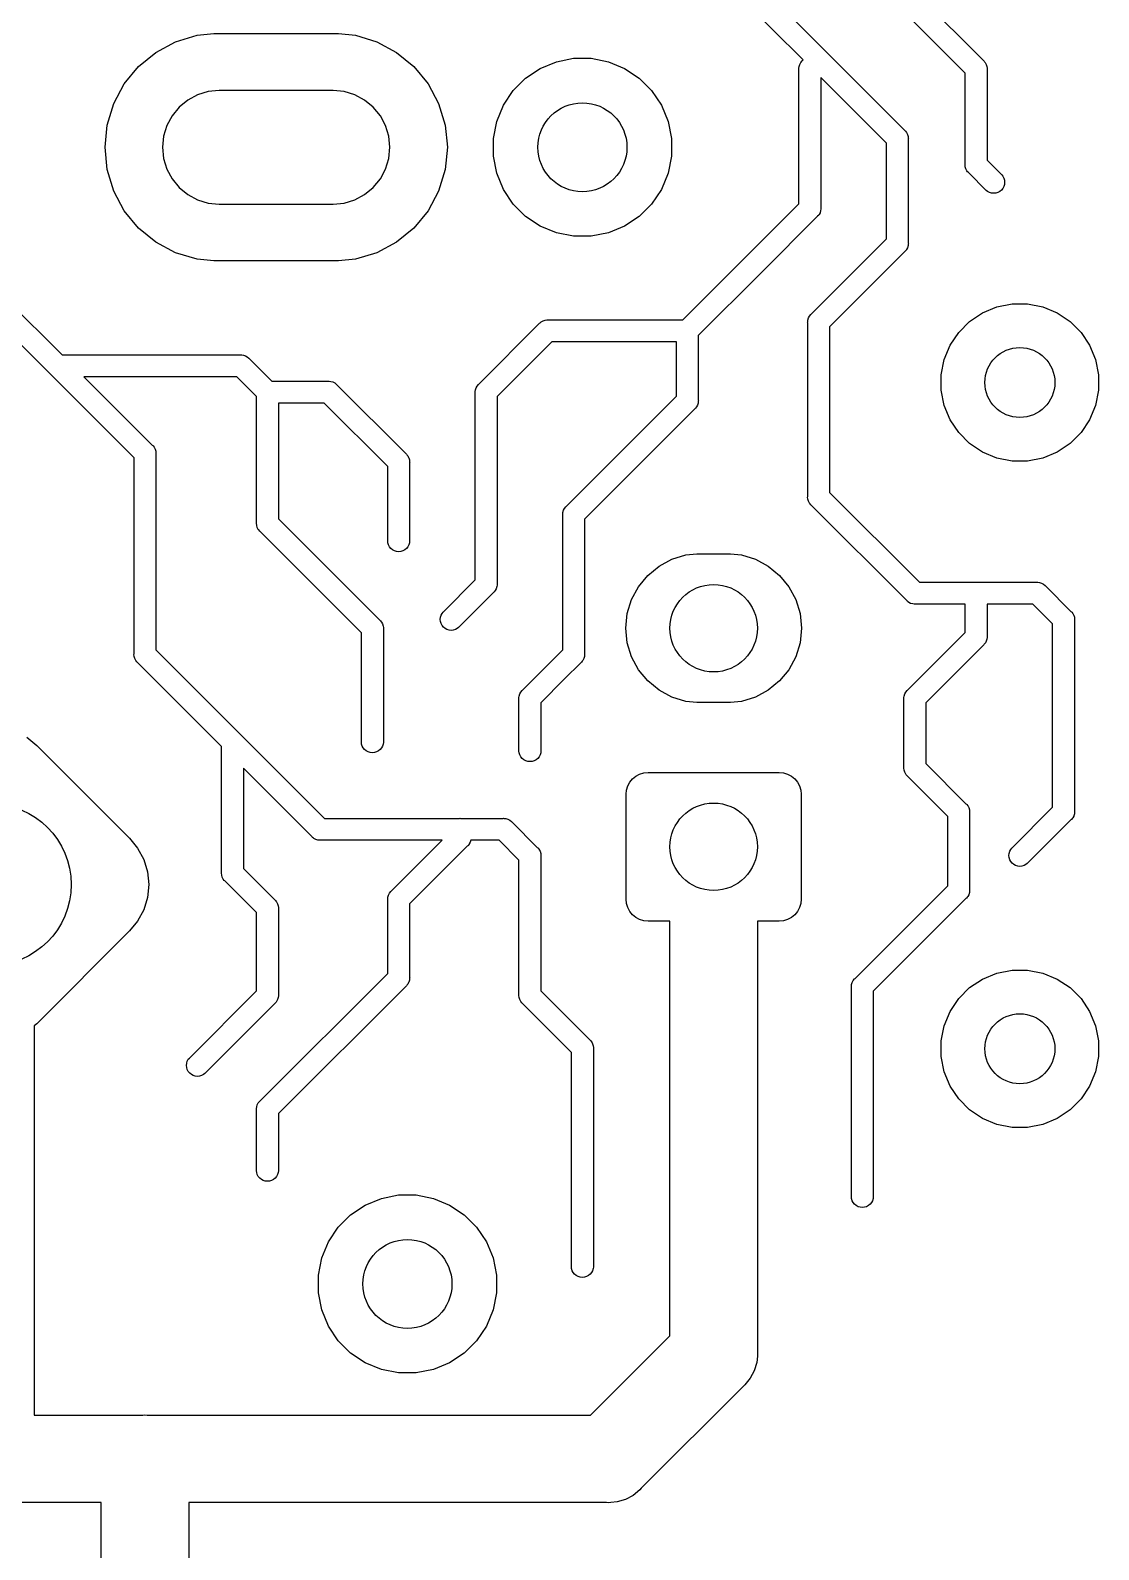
# Model space of a CAD drawing. Extents: x 5.02 to 6.67, y -5.6 to -2.91.
# Drawn here: x 6.189 to 6.669, y -4.962 to -4.278 of the extents above; entities that cross this region are included whole.
import ezdxf

# ---------------------------------------------------------------- set-up
doc = ezdxf.new("R2010")
doc.units = 0
doc.header["$MEASUREMENT"] = 0
doc.layers.add('BLACK', color=7, linetype='CONTINUOUS')

msp = doc.modelspace()

# ---------------------------------------------------------------- linework, layer by layer
at = {"layer": 'BLACK', "linetype": 'CONTINUOUS'}
for p, q in [((6.58239, -4.25653), (6.61748, -4.29163)), ((6.53638, -4.29137), (6.5085, -4.26349)), ((6.52369, -4.26476), (6.58205, -4.32312)), ((6.60925, -4.29731), (6.5767, -4.26476)), ((6.25394, -4.28319), (6.26359, -4.28027)), ((6.26359, -4.28027), (6.27111, -4.27953)), ((6.27111, -4.27953), (6.32732, -4.27953)), ((6.32732, -4.27953), (6.33484, -4.28027)), ((6.33484, -4.28027), (6.34448, -4.28319)), ((6.23726, -4.29434), (6.24505, -4.28795)), ((6.24505, -4.28795), (6.25394, -4.28319)), ((6.34448, -4.28319), (6.35338, -4.28795)), ((6.35338, -4.28795), (6.36117, -4.29434)), ((6.23086, -4.30214), (6.23726, -4.29434)), ((6.36117, -4.29434), (6.36756, -4.30214)), ((6.41146, -4.29958), (6.41802, -4.29519)), ((6.41802, -4.29519), (6.42532, -4.29217)), ((6.42532, -4.29217), (6.43306, -4.29063)), ((6.43306, -4.29063), (6.44096, -4.29063)), ((6.44096, -4.29063), (6.4487, -4.29217)), ((6.4487, -4.29217), (6.45599, -4.29519)), ((6.45599, -4.29519), (6.46256, -4.29958)), ((6.53445, -4.29503), (6.53452, -4.29431)), ((6.53445, -4.35623), (6.53445, -4.29503)), ((6.53452, -4.29431), (6.5348, -4.29338)), ((6.5348, -4.29338), (6.53526, -4.29253)), ((6.53526, -4.29253), (6.53587, -4.29178)), ((6.53587, -4.29178), (6.53638, -4.29137)), ((6.61748, -4.29163), (6.61767, -4.29178)), ((6.61767, -4.29178), (6.61782, -4.29197)), ((6.61782, -4.29197), (6.61782, -4.29197)), ((6.61782, -4.29197), (6.61799, -4.29217)), ((6.61799, -4.29217), (6.61828, -4.29253)), ((6.61828, -4.29253), (6.61874, -4.29338)), ((6.61874, -4.29338), (6.61902, -4.29431)), ((6.61902, -4.29431), (6.61909, -4.29503)), ((6.61909, -4.29503), (6.61909, -4.29503)), ((6.61909, -4.29503), (6.61912, -4.29528)), ((6.61912, -4.29528), (6.61909, -4.29552)), ((6.61909, -4.29552), (6.61909, -4.33654)), ((6.22611, -4.31103), (6.23086, -4.30214)), ((6.36756, -4.30214), (6.37232, -4.31103)), ((6.40588, -4.30516), (6.41146, -4.29958)), ((6.46256, -4.29958), (6.46814, -4.30516)), ((6.57382, -4.32881), (6.54429, -4.29928)), ((6.54429, -4.29928), (6.54429, -4.35803)), ((6.60925, -4.33834), (6.60925, -4.29731)), ((6.2594, -4.30943), (6.25553, -4.31261)), ((6.26383, -4.30707), (6.2594, -4.30943)), ((6.26863, -4.30561), (6.26383, -4.30707)), ((6.27362, -4.30512), (6.26863, -4.30561)), ((6.3248, -4.30512), (6.27362, -4.30512)), ((6.3298, -4.30561), (6.3248, -4.30512)), ((6.3346, -4.30707), (6.3298, -4.30561)), ((6.33902, -4.30943), (6.3346, -4.30707)), ((6.3429, -4.31261), (6.33902, -4.30943)), ((6.40149, -4.31172), (6.40588, -4.30516)), ((6.46814, -4.30516), (6.47253, -4.31172)), ((6.22318, -4.32068), (6.22611, -4.31103)), ((6.25234, -4.31649), (6.24998, -4.32092)), ((6.25553, -4.31261), (6.25234, -4.31649)), ((6.34608, -4.31649), (6.3429, -4.31261)), ((6.34845, -4.32092), (6.34608, -4.31649)), ((6.37232, -4.31103), (6.37524, -4.32068)), ((6.39847, -4.31902), (6.40149, -4.31172)), ((6.47253, -4.31172), (6.47555, -4.31902)), ((6.22219, -4.33071), (6.22318, -4.32068)), ((6.24998, -4.32092), (6.24852, -4.32572)), ((6.3499, -4.32572), (6.34845, -4.32092)), ((6.37524, -4.32068), (6.37623, -4.33071)), ((6.39693, -4.32676), (6.39847, -4.31902)), ((6.47555, -4.31902), (6.47709, -4.32676)), ((6.58205, -4.32312), (6.58224, -4.32327)), ((6.58224, -4.32327), (6.58239, -4.32346)), ((6.24852, -4.32572), (6.24803, -4.33071)), ((6.35039, -4.33071), (6.3499, -4.32572)), ((6.39693, -4.33466), (6.39693, -4.32676)), ((6.47709, -4.32676), (6.47709, -4.33466)), ((6.57382, -4.37198), (6.57382, -4.32881)), ((6.58239, -4.32346), (6.58285, -4.32402)), ((6.58285, -4.32402), (6.58331, -4.32488)), ((6.58331, -4.32488), (6.58359, -4.32581)), ((6.58359, -4.32581), (6.58366, -4.32653)), ((6.58366, -4.32653), (6.58366, -4.32653)), ((6.58366, -4.32653), (6.58369, -4.32677)), ((6.58369, -4.32677), (6.58366, -4.32701)), ((6.58366, -4.32701), (6.58366, -4.37377)), ((6.22318, -4.34074), (6.22219, -4.33071)), ((6.24803, -4.33071), (6.24852, -4.3357)), ((6.24852, -4.3357), (6.24998, -4.3405)), ((6.34845, -4.3405), (6.3499, -4.3357)), ((6.3499, -4.3357), (6.35039, -4.33071)), ((6.37623, -4.33071), (6.37524, -4.34074)), ((6.39847, -4.3424), (6.39693, -4.33466)), ((6.47709, -4.33466), (6.47555, -4.3424)), ((6.61909, -4.33654), (6.6257, -4.34315)), ((6.22611, -4.35039), (6.22318, -4.34074)), ((6.24998, -4.3405), (6.25234, -4.34493)), ((6.34608, -4.34493), (6.34845, -4.3405)), ((6.37524, -4.34074), (6.37232, -4.35039)), ((6.40149, -4.34969), (6.39847, -4.3424)), ((6.47555, -4.3424), (6.47253, -4.34969)), ((6.60923, -4.33858), (6.60925, -4.33834)), ((6.60932, -4.33955), (6.60923, -4.33858)), ((6.6096, -4.34048), (6.60932, -4.33955)), ((6.61006, -4.34133), (6.6096, -4.34048)), ((6.61036, -4.3417), (6.61006, -4.34133)), ((6.61068, -4.34208), (6.61036, -4.3417)), ((6.61086, -4.34223), (6.61068, -4.34208)), ((6.61874, -4.35011), (6.61086, -4.34223)), ((6.6257, -4.34315), (6.62616, -4.34371)), ((6.62616, -4.34371), (6.62662, -4.34456)), ((6.23086, -4.35928), (6.22611, -4.35039)), ((6.25234, -4.34493), (6.25553, -4.3488)), ((6.25553, -4.3488), (6.2594, -4.35199)), ((6.33902, -4.35199), (6.3429, -4.3488)), ((6.3429, -4.3488), (6.34608, -4.34493)), ((6.37232, -4.35039), (6.36756, -4.35928)), ((6.40588, -4.35626), (6.40149, -4.34969)), ((6.47253, -4.34969), (6.46814, -4.35626)), ((6.6193, -4.35057), (6.61874, -4.35011)), ((6.62015, -4.35103), (6.6193, -4.35057)), ((6.62479, -4.35057), (6.62394, -4.35103)), ((6.62554, -4.34995), (6.62479, -4.35057)), ((6.62616, -4.3492), (6.62554, -4.34995)), ((6.62662, -4.34835), (6.62616, -4.3492)), ((6.62662, -4.34456), (6.6269, -4.34549)), ((6.6269, -4.34742), (6.62662, -4.34835)), ((6.6269, -4.34549), (6.62699, -4.34646)), ((6.62699, -4.34646), (6.6269, -4.34742)), ((6.2594, -4.35199), (6.26383, -4.35435)), ((6.26383, -4.35435), (6.26863, -4.35581)), ((6.26863, -4.35581), (6.27362, -4.3563)), ((6.27362, -4.3563), (6.3248, -4.3563)), ((6.3248, -4.3563), (6.3298, -4.35581)), ((6.3298, -4.35581), (6.3346, -4.35435)), ((6.3346, -4.35435), (6.33902, -4.35199)), ((6.41146, -4.36184), (6.40588, -4.35626)), ((6.46814, -4.35626), (6.46256, -4.36184)), ((6.51047, -4.38021), (6.53445, -4.35623)), ((6.62108, -4.35131), (6.62015, -4.35103)), ((6.62205, -4.3514), (6.62108, -4.35131)), ((6.62301, -4.35131), (6.62205, -4.3514)), ((6.62394, -4.35103), (6.62301, -4.35131)), ((6.23726, -4.36707), (6.23086, -4.35928)), ((6.36756, -4.35928), (6.36117, -4.36707)), ((6.41802, -4.36623), (6.41146, -4.36184)), ((6.46256, -4.36184), (6.45599, -4.36623)), ((6.54268, -4.36192), (6.51743, -4.38717)), ((6.54287, -4.36176), (6.54268, -4.36192)), ((6.54333, -4.3612), (6.54287, -4.36176)), ((6.54348, -4.36102), (6.54333, -4.3612)), ((6.54394, -4.36016), (6.54348, -4.36102)), ((6.54422, -4.35923), (6.54394, -4.36016)), ((6.54429, -4.35851), (6.54422, -4.35923)), ((6.54429, -4.35803), (6.54432, -4.35827)), ((6.54432, -4.35827), (6.54429, -4.35851)), ((6.54429, -4.35851), (6.54429, -4.35851)), ((6.24505, -4.37347), (6.23726, -4.36707)), ((6.36117, -4.36707), (6.35338, -4.37347)), ((6.42532, -4.36925), (6.41802, -4.36623)), ((6.43306, -4.37079), (6.42532, -4.36925)), ((6.44096, -4.37079), (6.43306, -4.37079)), ((6.4487, -4.36925), (6.44096, -4.37079)), ((6.45599, -4.36623), (6.4487, -4.36925)), ((6.25394, -4.37822), (6.24505, -4.37347)), ((6.35338, -4.37347), (6.34448, -4.37822)), ((6.54, -4.4058), (6.57382, -4.37198)), ((6.58205, -4.37767), (6.54823, -4.41149)), ((6.58224, -4.37751), (6.58205, -4.37767)), ((6.58239, -4.37733), (6.58224, -4.37751)), ((6.58282, -4.37681), (6.58239, -4.37732)), ((6.58239, -4.37732), (6.58239, -4.37733)), ((6.58285, -4.37676), (6.58282, -4.37681)), ((6.58331, -4.37591), (6.58285, -4.37676)), ((6.58359, -4.37498), (6.58331, -4.37591)), ((6.58366, -4.37426), (6.58359, -4.37498)), ((6.58366, -4.37377), (6.58369, -4.37402)), ((6.58369, -4.37402), (6.58366, -4.37426)), ((6.58366, -4.37426), (6.58366, -4.37426)), ((6.26359, -4.38115), (6.25394, -4.37822)), ((6.27111, -4.38189), (6.26359, -4.38115)), ((6.32732, -4.38189), (6.27111, -4.38189)), ((6.33484, -4.38115), (6.32732, -4.38189)), ((6.34448, -4.37822), (6.33484, -4.38115)), ((6.48221, -4.40846), (6.51047, -4.38021)), ((6.51047, -4.38021), (6.51047, -4.38021)), ((6.51743, -4.38717), (6.48917, -4.41542)), ((6.51743, -4.38717), (6.51743, -4.38717)), ((6.19714, -4.43244), (6.16992, -4.40523)), ((6.17815, -4.39954), (6.20283, -4.42421)), ((6.61127, -4.40909), (6.61707, -4.40521)), ((6.61707, -4.40521), (6.62352, -4.40254)), ((6.62352, -4.40254), (6.63037, -4.40118)), ((6.63037, -4.40118), (6.63735, -4.40118)), ((6.63735, -4.40118), (6.64419, -4.40254)), ((6.64419, -4.40254), (6.65064, -4.40521)), ((6.65064, -4.40521), (6.65645, -4.40909)), ((6.39039, -4.43729), (6.41761, -4.41008)), ((6.41761, -4.41008), (6.41776, -4.40989)), ((6.41776, -4.40989), (6.41795, -4.40974)), ((6.41795, -4.40974), (6.41851, -4.40927)), ((6.41795, -4.40974), (6.41795, -4.40974)), ((6.41851, -4.40927), (6.41937, -4.40882)), ((6.41851, -4.40927), (6.41851, -4.40927)), ((6.41851, -4.40927), (6.41851, -4.40927)), ((6.41937, -4.40882), (6.4203, -4.40854)), ((6.4203, -4.40854), (6.42102, -4.40846)), ((6.42102, -4.40846), (6.42126, -4.40844)), ((6.42102, -4.40846), (6.42102, -4.40846)), ((6.42126, -4.40844), (6.4215, -4.40846)), ((6.4215, -4.40846), (6.48221, -4.40846)), ((6.53836, -4.40945), (6.53839, -4.40921)), ((6.53839, -4.40969), (6.53836, -4.40945)), ((6.53839, -4.40921), (6.53846, -4.40848)), ((6.53839, -4.40921), (6.53839, -4.40921)), ((6.53839, -4.48795), (6.53839, -4.40969)), ((6.53846, -4.40848), (6.53874, -4.40756)), ((6.53874, -4.40756), (6.5392, -4.4067)), ((6.5392, -4.4067), (6.53981, -4.40595)), ((6.53981, -4.40595), (6.54, -4.4058)), ((6.54823, -4.41149), (6.54823, -4.48615)), ((6.60634, -4.41403), (6.61127, -4.40909)), ((6.65645, -4.40909), (6.66138, -4.41403)), ((6.4233, -4.41831), (6.39862, -4.44298)), ((6.47933, -4.41831), (6.4233, -4.41831)), ((6.47933, -4.44284), (6.47933, -4.41831)), ((6.48917, -4.41542), (6.48917, -4.44464)), ((6.60246, -4.41983), (6.60634, -4.41403)), ((6.66138, -4.41403), (6.66526, -4.41983)), ((6.20283, -4.42421), (6.28322, -4.42421)), ((6.28322, -4.42421), (6.28346, -4.42419)), ((6.28346, -4.42419), (6.28371, -4.42421)), ((6.28371, -4.42421), (6.28371, -4.42421)), ((6.28371, -4.42421), (6.28443, -4.42428)), ((6.28443, -4.42428), (6.28536, -4.42457)), ((6.28536, -4.42457), (6.28621, -4.42502)), ((6.28621, -4.42502), (6.28696, -4.42564)), ((6.28696, -4.42564), (6.28712, -4.42582)), ((6.28712, -4.42582), (6.29731, -4.43602)), ((6.59979, -4.42628), (6.60246, -4.41983)), ((6.66526, -4.41983), (6.66793, -4.42628)), ((6.19729, -4.43263), (6.19714, -4.43244)), ((6.19748, -4.43278), (6.19729, -4.43263)), ((6.23524, -4.47054), (6.19748, -4.43278)), ((6.19748, -4.43278), (6.19748, -4.43278)), ((6.19748, -4.43278), (6.19748, -4.43278)), ((6.59843, -4.43312), (6.59979, -4.42628)), ((6.66793, -4.42628), (6.66929, -4.43312)), ((6.28143, -4.43406), (6.21267, -4.43406)), ((6.21267, -4.43406), (6.24347, -4.46485)), ((6.29035, -4.44298), (6.28143, -4.43406)), ((6.29731, -4.43602), (6.32259, -4.43602)), ((6.32259, -4.43602), (6.32283, -4.436)), ((6.32283, -4.436), (6.32308, -4.43602)), ((6.32308, -4.43602), (6.32308, -4.43602)), ((6.32308, -4.43602), (6.3238, -4.43609)), ((6.3238, -4.43609), (6.32473, -4.43638)), ((6.32473, -4.43638), (6.32558, -4.43683)), ((6.32558, -4.43683), (6.32633, -4.43745)), ((6.32633, -4.43745), (6.32649, -4.43764)), ((6.32649, -4.43764), (6.35764, -4.46879)), ((6.38885, -4.43998), (6.38913, -4.43905)), ((6.38913, -4.43905), (6.38959, -4.4382)), ((6.38959, -4.4382), (6.3902, -4.43745)), ((6.3902, -4.43745), (6.39039, -4.43729)), ((6.59843, -4.4401), (6.59843, -4.43312)), ((6.66929, -4.43312), (6.66929, -4.4401)), ((6.29035, -4.49976), (6.29035, -4.44298)), ((6.3208, -4.44587), (6.3002, -4.44587)), ((6.3002, -4.44587), (6.3002, -4.49796)), ((6.34941, -4.47448), (6.3208, -4.44587)), ((6.38876, -4.44094), (6.38878, -4.4407)), ((6.38878, -4.44119), (6.38876, -4.44094)), ((6.38878, -4.4407), (6.38885, -4.43998)), ((6.38878, -4.4407), (6.38878, -4.4407)), ((6.38878, -4.52552), (6.38878, -4.44119)), ((6.39862, -4.44298), (6.39862, -4.52732)), ((6.42976, -4.49241), (6.47933, -4.44284)), ((6.4891, -4.44585), (6.48882, -4.44677)), ((6.48917, -4.44512), (6.4891, -4.44585)), ((6.48917, -4.44464), (6.4892, -4.44488)), ((6.4892, -4.44488), (6.48917, -4.44512)), ((6.48917, -4.44512), (6.48917, -4.44512)), ((6.59979, -4.44695), (6.59843, -4.4401)), ((6.66929, -4.4401), (6.66793, -4.44695)), ((6.48756, -4.44853), (6.43799, -4.4981)), ((6.48775, -4.44838), (6.48756, -4.44853)), ((6.4879, -4.44819), (6.48775, -4.44838)), ((6.48836, -4.44763), (6.4879, -4.44819)), ((6.4879, -4.44819), (6.4879, -4.44819)), ((6.48882, -4.44677), (6.48836, -4.44763)), ((6.60246, -4.4534), (6.59979, -4.44695)), ((6.66793, -4.44695), (6.66526, -4.4534)), ((6.60634, -4.4592), (6.60246, -4.4534)), ((6.61127, -4.46414), (6.60634, -4.4592)), ((6.66138, -4.4592), (6.65645, -4.46414)), ((6.66526, -4.4534), (6.66138, -4.4592)), ((6.24347, -4.46485), (6.24365, -4.46501)), ((6.24365, -4.46501), (6.24381, -4.46519)), ((6.24381, -4.46519), (6.24381, -4.46519)), ((6.24381, -4.46519), (6.24427, -4.46576)), ((6.24427, -4.46576), (6.24473, -4.46661)), ((6.24473, -4.46661), (6.24501, -4.46754)), ((6.61707, -4.46801), (6.61127, -4.46414)), ((6.65645, -4.46414), (6.65064, -4.46801)), ((6.23524, -4.55881), (6.23524, -4.47054)), ((6.24501, -4.46754), (6.24508, -4.46826)), ((6.24508, -4.46826), (6.24508, -4.46826)), ((6.24508, -4.46826), (6.2451, -4.4685)), ((6.2451, -4.4685), (6.24508, -4.46875)), ((6.24508, -4.46875), (6.24508, -4.55702)), ((6.35764, -4.46879), (6.35783, -4.46894)), ((6.35783, -4.46894), (6.35798, -4.46913)), ((6.35798, -4.46913), (6.35844, -4.46969)), ((6.35844, -4.46969), (6.35882, -4.4704)), ((6.35882, -4.4704), (6.3589, -4.47055)), ((6.3589, -4.47055), (6.35918, -4.47148)), ((6.35918, -4.47148), (6.35925, -4.4722)), ((6.35925, -4.4722), (6.35925, -4.4722)), ((6.35925, -4.4722), (6.35928, -4.47244)), ((6.35928, -4.47244), (6.35925, -4.47268)), ((6.35925, -4.47268), (6.35925, -4.50812)), ((6.62352, -4.47069), (6.61707, -4.46801)), ((6.63037, -4.47205), (6.62352, -4.47069)), ((6.63735, -4.47205), (6.63037, -4.47205)), ((6.64419, -4.47069), (6.63735, -4.47205)), ((6.65064, -4.46801), (6.64419, -4.47069)), ((6.34941, -4.50812), (6.34941, -4.47448)), ((6.54823, -4.48615), (6.58865, -4.52657)), ((6.42822, -4.4951), (6.4285, -4.49417)), ((6.4285, -4.49417), (6.42896, -4.49332)), ((6.42896, -4.49332), (6.42957, -4.49257)), ((6.42957, -4.49257), (6.42976, -4.49241)), ((6.53836, -4.48819), (6.53839, -4.48795)), ((6.53846, -4.48915), (6.53836, -4.48819)), ((6.53874, -4.49008), (6.53846, -4.48915)), ((6.5392, -4.49094), (6.53874, -4.49008)), ((6.53935, -4.49112), (6.5392, -4.49094)), ((6.53981, -4.49169), (6.53935, -4.49112)), ((6.54, -4.49184), (6.53981, -4.49169)), ((6.58296, -4.53481), (6.54, -4.49184)), ((6.29033, -4.5), (6.29035, -4.49976)), ((6.29043, -4.50096), (6.29033, -4.5)), ((6.29071, -4.50189), (6.29043, -4.50096)), ((6.3002, -4.49796), (6.34583, -4.54359)), ((6.42813, -4.49606), (6.42815, -4.49582)), ((6.42815, -4.4963), (6.42813, -4.49606)), ((6.42815, -4.49582), (6.42822, -4.4951)), ((6.42815, -4.49582), (6.42815, -4.49582)), ((6.42815, -4.55702), (6.42815, -4.4963)), ((6.43799, -4.4981), (6.43799, -4.55881)), ((6.29116, -4.50275), (6.29071, -4.50189)), ((6.29139, -4.50302), (6.29116, -4.50275)), ((6.29178, -4.5035), (6.29139, -4.50302)), ((6.29197, -4.50365), (6.29178, -4.5035)), ((6.3376, -4.54928), (6.29197, -4.50365)), ((6.34948, -4.50884), (6.34941, -4.50812)), ((6.34976, -4.50977), (6.34948, -4.50884)), ((6.35022, -4.51062), (6.34976, -4.50977)), ((6.35083, -4.51137), (6.35022, -4.51062)), ((6.35158, -4.51199), (6.35083, -4.51137)), ((6.35244, -4.51244), (6.35158, -4.51199)), ((6.35337, -4.51272), (6.35244, -4.51244)), ((6.35433, -4.51282), (6.35337, -4.51272)), ((6.3553, -4.51272), (6.35433, -4.51282)), ((6.35622, -4.51244), (6.3553, -4.51272)), ((6.35708, -4.51199), (6.35622, -4.51244)), ((6.35783, -4.51137), (6.35708, -4.51199)), ((6.35844, -4.51062), (6.35783, -4.51137)), ((6.3589, -4.50977), (6.35844, -4.51062)), ((6.35918, -4.50884), (6.3589, -4.50977)), ((6.35925, -4.50812), (6.35918, -4.50884)), ((6.47729, -4.51618), (6.4836, -4.51426)), ((6.4836, -4.51426), (6.48851, -4.51378)), ((6.48851, -4.51378), (6.50361, -4.51378)), ((6.50361, -4.51378), (6.50853, -4.51426)), ((6.50853, -4.51426), (6.51484, -4.51618)), ((6.46638, -4.52347), (6.47148, -4.51928)), ((6.47148, -4.51928), (6.47729, -4.51618)), ((6.51484, -4.51618), (6.52065, -4.51928)), ((6.52065, -4.51928), (6.52575, -4.52347)), ((6.3743, -4.54), (6.38878, -4.52552)), ((6.39855, -4.52852), (6.39827, -4.52945)), ((6.39862, -4.5278), (6.39855, -4.52852)), ((6.39862, -4.52732), (6.39865, -4.52756)), ((6.39865, -4.52756), (6.39862, -4.5278)), ((6.39862, -4.5278), (6.39862, -4.5278)), ((6.45909, -4.53438), (6.4622, -4.52856)), ((6.4622, -4.52856), (6.46638, -4.52347)), ((6.52575, -4.52347), (6.52993, -4.52856)), ((6.52993, -4.52856), (6.53304, -4.53438)), ((6.58865, -4.52657), (6.61393, -4.52657)), ((6.61393, -4.52657), (6.61417, -4.52655)), ((6.61417, -4.52655), (6.61441, -4.52657)), ((6.61441, -4.52657), (6.64149, -4.52657)), ((6.64149, -4.52657), (6.64173, -4.52655)), ((6.64173, -4.52655), (6.64197, -4.52657)), ((6.64197, -4.52657), (6.64197, -4.52657)), ((6.64197, -4.52657), (6.6427, -4.52665)), ((6.6427, -4.52665), (6.64362, -4.52693)), ((6.64362, -4.52693), (6.64448, -4.52738)), ((6.64448, -4.52738), (6.64523, -4.528)), ((6.64523, -4.528), (6.64538, -4.52819)), ((6.64538, -4.52819), (6.65685, -4.53966)), ((6.39701, -4.53121), (6.38126, -4.54696)), ((6.3972, -4.53106), (6.39701, -4.53121)), ((6.39735, -4.53087), (6.3972, -4.53106)), ((6.39781, -4.53031), (6.39735, -4.53087)), ((6.39735, -4.53087), (6.39735, -4.53087)), ((6.39827, -4.52945), (6.39781, -4.53031)), ((6.39781, -4.53031), (6.39781, -4.53031)), ((6.45718, -4.54068), (6.45909, -4.53438)), ((6.53304, -4.53438), (6.53495, -4.54068)), ((6.58312, -4.53499), (6.58296, -4.53481)), ((6.58331, -4.53515), (6.58312, -4.53499)), ((6.58387, -4.53561), (6.58331, -4.53515)), ((6.3731, -4.54234), (6.37338, -4.54141)), ((6.37338, -4.54141), (6.37384, -4.54056)), ((6.37384, -4.54056), (6.3743, -4.54)), ((6.45653, -4.54724), (6.45718, -4.54068)), ((6.53495, -4.54068), (6.53559, -4.54724)), ((6.58472, -4.53606), (6.58387, -4.53561)), ((6.58565, -4.53635), (6.58472, -4.53606)), ((6.58637, -4.53642), (6.58565, -4.53635)), ((6.58661, -4.53644), (6.58637, -4.53642)), ((6.58637, -4.53642), (6.58637, -4.53642)), ((6.58686, -4.53642), (6.58661, -4.53644)), ((6.60925, -4.53642), (6.58686, -4.53642)), ((6.60925, -4.54914), (6.60925, -4.53642)), ((6.63969, -4.53642), (6.61909, -4.53642)), ((6.61909, -4.53642), (6.61909, -4.55094)), ((6.64862, -4.54535), (6.63969, -4.53642)), ((6.65685, -4.53966), (6.65704, -4.53981)), ((6.65704, -4.53981), (6.65719, -4.54)), ((6.65719, -4.54), (6.65719, -4.54)), ((6.65719, -4.54), (6.65765, -4.54056)), ((6.65765, -4.54056), (6.65803, -4.54126)), ((6.65803, -4.54126), (6.65811, -4.54141)), ((6.65811, -4.54141), (6.65839, -4.54234)), ((6.34583, -4.54359), (6.34602, -4.54375)), ((6.34602, -4.54375), (6.34617, -4.54393)), ((6.34617, -4.54393), (6.34617, -4.54393)), ((6.34617, -4.54393), (6.34648, -4.54432)), ((6.34648, -4.54432), (6.34663, -4.5445)), ((6.34663, -4.5445), (6.34709, -4.54535)), ((6.34709, -4.54535), (6.34737, -4.54628)), ((6.34737, -4.54628), (6.34744, -4.547)), ((6.34744, -4.547), (6.34744, -4.547)), ((6.34744, -4.547), (6.34746, -4.54724)), ((6.34746, -4.54724), (6.34744, -4.54749)), ((6.34744, -4.54749), (6.34744, -4.59867)), ((6.37301, -4.54331), (6.3731, -4.54234)), ((6.3731, -4.54427), (6.37301, -4.54331)), ((6.37338, -4.5452), (6.3731, -4.54427)), ((6.37384, -4.54605), (6.37338, -4.5452)), ((6.37446, -4.5468), (6.37384, -4.54605)), ((6.37521, -4.54742), (6.37446, -4.5468)), ((6.37606, -4.54788), (6.37521, -4.54742)), ((6.37699, -4.54816), (6.37606, -4.54788)), ((6.37795, -4.54825), (6.37699, -4.54816)), ((6.37892, -4.54816), (6.37795, -4.54825)), ((6.37985, -4.54788), (6.37892, -4.54816)), ((6.3807, -4.54742), (6.37985, -4.54788)), ((6.38126, -4.54696), (6.3807, -4.54742)), ((6.45718, -4.5538), (6.45653, -4.54724)), ((6.53559, -4.54724), (6.53495, -4.5538)), ((6.64862, -4.62788), (6.64862, -4.54535)), ((6.65839, -4.54234), (6.65846, -4.54307)), ((6.65846, -4.54307), (6.65846, -4.54307)), ((6.65846, -4.54307), (6.65849, -4.54331)), ((6.65849, -4.54331), (6.65846, -4.54355)), ((6.65846, -4.54355), (6.65846, -4.62968)), ((6.3376, -4.59867), (6.3376, -4.54928)), ((6.45909, -4.56011), (6.45718, -4.5538)), ((6.53495, -4.5538), (6.53304, -4.56011)), ((6.58331, -4.57509), (6.60925, -4.54914)), ((6.61748, -4.55483), (6.59154, -4.58078)), ((6.61767, -4.55468), (6.61748, -4.55483)), ((6.61782, -4.55449), (6.61767, -4.55468)), ((6.61828, -4.55393), (6.61782, -4.55449)), ((6.61782, -4.55449), (6.61782, -4.55449)), ((6.61835, -4.5538), (6.61828, -4.55393)), ((6.61874, -4.55307), (6.61835, -4.5538)), ((6.61902, -4.55215), (6.61874, -4.55307)), ((6.61909, -4.55142), (6.61902, -4.55215)), ((6.61909, -4.55094), (6.61912, -4.55118)), ((6.61912, -4.55118), (6.61909, -4.55142)), ((6.61909, -4.55142), (6.61909, -4.55142)), ((6.23521, -4.55906), (6.23524, -4.55881)), ((6.23531, -4.56002), (6.23521, -4.55906)), ((6.23559, -4.56095), (6.23531, -4.56002)), ((6.23605, -4.5618), (6.23559, -4.56095)), ((6.2365, -4.56236), (6.23605, -4.5618)), ((6.23666, -4.56255), (6.2365, -4.56236)), ((6.23685, -4.56271), (6.23666, -4.56255)), ((6.27461, -4.60046), (6.23685, -4.56271)), ((6.24508, -4.55702), (6.28284, -4.59477)), ((6.42189, -4.56328), (6.42815, -4.55702)), ((6.43638, -4.56271), (6.42885, -4.57024)), ((6.43657, -4.56255), (6.43638, -4.56271)), ((6.43696, -4.56208), (6.43657, -4.56255)), ((6.43718, -4.5618), (6.43696, -4.56208)), ((6.43764, -4.56095), (6.43718, -4.5618)), ((6.43792, -4.56002), (6.43764, -4.56095)), ((6.43764, -4.56095), (6.43764, -4.56095)), ((6.43799, -4.5593), (6.43792, -4.56002)), ((6.43799, -4.55881), (6.43802, -4.55906)), ((6.43802, -4.55906), (6.43799, -4.5593)), ((6.43799, -4.5593), (6.43799, -4.5593)), ((6.4622, -4.56593), (6.45909, -4.56011)), ((6.53304, -4.56011), (6.52993, -4.56593)), ((6.41008, -4.57509), (6.42189, -4.56328)), ((6.42189, -4.56328), (6.42189, -4.56328)), ((6.46638, -4.57102), (6.4622, -4.56593)), ((6.52993, -4.56593), (6.52575, -4.57102)), ((6.40882, -4.57685), (6.40927, -4.57599)), ((6.40927, -4.57599), (6.40989, -4.57524)), ((6.40989, -4.57524), (6.41008, -4.57509)), ((6.42885, -4.57024), (6.41831, -4.58078)), ((6.42885, -4.57024), (6.42885, -4.57024)), ((6.47148, -4.5752), (6.46638, -4.57102)), ((6.47729, -4.57831), (6.47148, -4.5752)), ((6.52065, -4.5752), (6.51484, -4.57831)), ((6.52575, -4.57102), (6.52065, -4.5752)), ((6.58205, -4.57685), (6.5825, -4.57599)), ((6.5825, -4.57599), (6.58312, -4.57524)), ((6.58312, -4.57524), (6.58331, -4.57509)), ((6.40844, -4.57874), (6.40846, -4.5785)), ((6.40846, -4.57898), (6.40844, -4.57874)), ((6.40846, -4.5785), (6.40854, -4.57778)), ((6.40846, -4.5785), (6.40846, -4.5785)), ((6.40846, -4.6026), (6.40846, -4.57898)), ((6.40854, -4.57778), (6.40882, -4.57685)), ((6.41831, -4.58078), (6.41831, -4.6026)), ((6.4836, -4.58022), (6.47729, -4.57831)), ((6.48851, -4.58071), (6.4836, -4.58022)), ((6.50361, -4.58071), (6.48851, -4.58071)), ((6.50853, -4.58022), (6.50361, -4.58071)), ((6.51484, -4.57831), (6.50853, -4.58022)), ((6.58167, -4.57874), (6.58169, -4.5785)), ((6.58169, -4.57898), (6.58167, -4.57874)), ((6.58169, -4.5785), (6.58176, -4.57778)), ((6.58169, -4.5785), (6.58169, -4.5785)), ((6.58169, -4.60999), (6.58169, -4.57898)), ((6.58176, -4.57778), (6.58205, -4.57685)), ((6.59154, -4.58078), (6.59154, -4.6082)), ((6.18697, -4.59638), (6.19144, -4.60005)), ((6.28284, -4.59477), (6.28302, -4.59493)), ((6.28302, -4.59493), (6.28318, -4.59512)), ((6.28318, -4.59512), (6.28318, -4.59512)), ((6.28318, -4.59512), (6.28318, -4.59512)), ((6.28318, -4.59512), (6.32094, -4.63287)), ((6.19144, -4.60005), (6.2332, -4.64181)), ((6.27461, -4.65724), (6.27461, -4.60046)), ((6.33767, -4.59939), (6.3376, -4.59867)), ((6.33795, -4.60032), (6.33767, -4.59939)), ((6.33841, -4.60117), (6.33795, -4.60032)), ((6.33902, -4.60192), (6.33841, -4.60117)), ((6.33977, -4.60254), (6.33902, -4.60192)), ((6.34063, -4.60299), (6.33977, -4.60254)), ((6.34155, -4.60328), (6.34063, -4.60299)), ((6.34252, -4.60337), (6.34155, -4.60328)), ((6.34348, -4.60328), (6.34252, -4.60337)), ((6.34441, -4.60299), (6.34348, -4.60328)), ((6.34527, -4.60254), (6.34441, -4.60299)), ((6.34602, -4.60192), (6.34527, -4.60254)), ((6.34663, -4.60117), (6.34602, -4.60192)), ((6.34709, -4.60032), (6.34663, -4.60117)), ((6.34737, -4.59939), (6.34709, -4.60032)), ((6.34744, -4.59867), (6.34737, -4.59939)), ((6.40854, -4.60333), (6.40846, -4.6026)), ((6.40882, -4.60425), (6.40854, -4.60333)), ((6.41824, -4.60333), (6.41795, -4.60425)), ((6.41831, -4.6026), (6.41824, -4.60333)), ((6.31525, -4.6411), (6.28445, -4.61031)), ((6.28445, -4.61031), (6.28445, -4.65544)), ((6.40927, -4.60511), (6.40882, -4.60425)), ((6.40989, -4.60586), (6.40927, -4.60511)), ((6.41064, -4.60647), (6.40989, -4.60586)), ((6.41149, -4.60693), (6.41064, -4.60647)), ((6.41242, -4.60721), (6.41149, -4.60693)), ((6.41339, -4.60731), (6.41242, -4.60721)), ((6.41435, -4.60721), (6.41339, -4.60731)), ((6.41528, -4.60693), (6.41435, -4.60721)), ((6.41613, -4.60647), (6.41528, -4.60693)), ((6.41688, -4.60586), (6.41613, -4.60647)), ((6.4175, -4.60511), (6.41688, -4.60586)), ((6.41795, -4.60425), (6.4175, -4.60511)), ((6.58167, -4.61024), (6.58169, -4.60999)), ((6.58176, -4.6112), (6.58167, -4.61024)), ((6.59154, -4.6082), (6.60961, -4.62627)), ((6.45744, -4.61828), (6.45835, -4.61658)), ((6.45835, -4.61658), (6.45958, -4.61509)), ((6.45958, -4.61509), (6.46107, -4.61386)), ((6.46107, -4.61386), (6.46277, -4.61295)), ((6.46277, -4.61295), (6.46462, -4.61239)), ((6.46462, -4.61239), (6.46654, -4.6122)), ((6.46654, -4.6122), (6.52559, -4.6122)), ((6.52559, -4.6122), (6.52751, -4.61239)), ((6.52751, -4.61239), (6.52936, -4.61295)), ((6.52936, -4.61295), (6.53106, -4.61386)), ((6.53106, -4.61386), (6.53255, -4.61509)), ((6.53255, -4.61509), (6.53377, -4.61658)), ((6.53377, -4.61658), (6.53468, -4.61828)), ((6.58205, -4.61213), (6.58176, -4.6112)), ((6.5825, -4.61298), (6.58205, -4.61213)), ((6.58273, -4.61326), (6.5825, -4.61298)), ((6.58312, -4.61373), (6.58273, -4.61326)), ((6.58331, -4.61389), (6.58312, -4.61373)), ((6.60138, -4.63196), (6.58331, -4.61389)), ((6.45669, -4.62205), (6.45688, -4.62013)), ((6.45669, -4.66929), (6.45669, -4.62205)), ((6.45688, -4.62013), (6.45744, -4.61828)), ((6.53468, -4.61828), (6.53524, -4.62013)), ((6.53524, -4.62013), (6.53543, -4.62205)), ((6.53543, -4.62205), (6.53543, -4.66929)), ((6.60961, -4.62627), (6.6098, -4.62642)), ((6.6098, -4.62642), (6.60995, -4.62661)), ((6.60995, -4.62661), (6.61041, -4.62717)), ((6.61041, -4.62717), (6.61053, -4.62739)), ((6.61053, -4.62739), (6.61087, -4.62803)), ((6.61087, -4.62803), (6.61115, -4.62896)), ((6.61115, -4.62896), (6.61122, -4.62968)), ((6.61122, -4.62968), (6.61122, -4.62968)), ((6.61122, -4.62968), (6.61124, -4.62992)), ((6.61124, -4.62992), (6.61122, -4.63016)), ((6.61122, -4.63016), (6.61122, -4.66511)), ((6.63021, -4.6463), (6.64862, -4.62788)), ((6.65839, -4.63089), (6.65815, -4.63168)), ((6.65846, -4.63016), (6.65839, -4.63089)), ((6.65846, -4.62968), (6.65849, -4.62992)), ((6.65849, -4.62992), (6.65846, -4.63016)), ((6.65846, -4.63016), (6.65846, -4.63016)), ((6.32094, -4.63287), (6.38165, -4.63287)), ((6.38165, -4.63287), (6.38189, -4.63285)), ((6.38189, -4.63285), (6.38213, -4.63287)), ((6.38213, -4.63287), (6.40133, -4.63287)), ((6.40133, -4.63287), (6.40157, -4.63285)), ((6.40157, -4.63285), (6.40182, -4.63287)), ((6.40182, -4.63287), (6.40182, -4.63287)), ((6.40182, -4.63287), (6.40254, -4.63295)), ((6.40254, -4.63295), (6.40347, -4.63323)), ((6.40347, -4.63323), (6.40432, -4.63368)), ((6.40432, -4.63368), (6.40507, -4.6343)), ((6.40507, -4.6343), (6.40523, -4.63449)), ((6.40523, -4.63449), (6.4167, -4.64596)), ((6.60138, -4.66332), (6.60138, -4.63196)), ((6.65685, -4.63357), (6.63717, -4.65326)), ((6.65704, -4.63342), (6.65685, -4.63357)), ((6.65743, -4.63295), (6.65704, -4.63342)), ((6.65765, -4.63267), (6.65743, -4.63295)), ((6.65811, -4.63181), (6.65765, -4.63267)), ((6.65815, -4.63168), (6.65811, -4.63181)), ((6.2332, -4.64181), (6.23687, -4.64628)), ((6.3154, -4.64129), (6.31525, -4.6411)), ((6.31559, -4.64145), (6.3154, -4.64129)), ((6.31594, -4.64173), (6.31559, -4.64145)), ((6.31559, -4.64145), (6.31559, -4.64145)), ((6.31615, -4.64191), (6.31594, -4.64173)), ((6.31701, -4.64236), (6.31615, -4.64191)), ((6.31793, -4.64265), (6.31701, -4.64236)), ((6.31866, -4.64272), (6.31793, -4.64265)), ((6.3189, -4.64274), (6.31866, -4.64272)), ((6.31866, -4.64272), (6.31866, -4.64272)), ((6.31914, -4.64272), (6.3189, -4.64274)), ((6.37395, -4.64272), (6.31914, -4.64272)), ((6.35102, -4.66564), (6.37395, -4.64272)), ((6.386, -4.64448), (6.38554, -4.64504)), ((6.38604, -4.64441), (6.386, -4.64448)), ((6.38646, -4.64362), (6.38604, -4.64441)), ((6.38673, -4.64272), (6.38646, -4.64362)), ((6.39954, -4.64272), (6.38673, -4.64272)), ((6.40846, -4.65164), (6.39954, -4.64272)), ((6.23687, -4.64628), (6.2396, -4.65139)), ((6.2396, -4.65139), (6.24128, -4.65693)), ((6.3852, -4.64538), (6.35925, -4.67133)), ((6.38539, -4.64523), (6.3852, -4.64538)), ((6.38554, -4.64504), (6.38539, -4.64523)), ((6.38554, -4.64504), (6.38554, -4.64504)), ((6.40846, -4.71236), (6.40846, -4.65164)), ((6.4167, -4.64596), (6.41688, -4.64611)), ((6.41688, -4.64611), (6.41704, -4.6463)), ((6.41704, -4.6463), (6.41704, -4.6463)), ((6.41704, -4.6463), (6.4175, -4.64686)), ((6.4175, -4.64686), (6.41756, -4.64697)), ((6.41756, -4.64697), (6.41795, -4.64771)), ((6.41795, -4.64771), (6.41824, -4.64864)), ((6.41824, -4.64864), (6.41831, -4.64936)), ((6.41831, -4.64936), (6.41831, -4.64937)), ((6.41831, -4.64937), (6.41833, -4.64961)), ((6.41833, -4.64961), (6.41831, -4.64985)), ((6.41831, -4.64985), (6.41831, -4.71056)), ((6.62891, -4.64961), (6.62901, -4.64864)), ((6.62901, -4.65057), (6.62891, -4.64961)), ((6.62901, -4.64864), (6.62929, -4.64771)), ((6.62929, -4.6515), (6.62901, -4.65057)), ((6.62929, -4.64771), (6.62975, -4.64686)), ((6.62975, -4.65235), (6.62929, -4.6515)), ((6.62975, -4.64686), (6.63021, -4.6463)), ((6.24128, -4.65693), (6.24185, -4.66269)), ((6.27458, -4.65748), (6.27461, -4.65724)), ((6.27468, -4.65845), (6.27458, -4.65748)), ((6.27496, -4.65937), (6.27468, -4.65845)), ((6.28445, -4.65544), (6.29858, -4.66958)), ((6.63036, -4.6531), (6.62975, -4.65235)), ((6.63111, -4.65372), (6.63036, -4.6531)), ((6.63197, -4.65417), (6.63111, -4.65372)), ((6.63289, -4.65446), (6.63197, -4.65417)), ((6.63386, -4.65455), (6.63289, -4.65446)), ((6.63482, -4.65446), (6.63386, -4.65455)), ((6.63575, -4.65417), (6.63482, -4.65446)), ((6.63661, -4.65372), (6.63575, -4.65417)), ((6.63717, -4.65326), (6.63661, -4.65372)), ((6.24185, -4.66269), (6.24128, -4.66845)), ((6.27542, -4.66023), (6.27496, -4.65937)), ((6.27587, -4.66079), (6.27542, -4.66023)), ((6.27603, -4.66098), (6.27587, -4.66079)), ((6.27622, -4.66113), (6.27603, -4.66098)), ((6.29035, -4.67527), (6.27622, -4.66113)), ((6.55968, -4.70501), (6.60138, -4.66332)), ((6.61122, -4.66511), (6.61124, -4.66535)), ((6.61124, -4.66535), (6.61122, -4.6656)), ((6.24128, -4.66845), (6.2396, -4.67399)), ((6.29858, -4.66958), (6.29877, -4.66973)), ((6.29877, -4.66973), (6.29893, -4.66992)), ((6.29893, -4.66992), (6.29893, -4.66992)), ((6.29893, -4.66992), (6.29924, -4.6703)), ((6.29924, -4.6703), (6.29939, -4.67048)), ((6.29939, -4.67048), (6.29984, -4.67134)), ((6.29984, -4.67134), (6.30013, -4.67226)), ((6.34939, -4.66929), (6.34941, -4.66905)), ((6.34941, -4.66953), (6.34939, -4.66929)), ((6.34941, -4.66905), (6.34948, -4.66833)), ((6.34941, -4.66905), (6.34941, -4.66905)), ((6.34941, -4.70269), (6.34941, -4.66953)), ((6.34948, -4.66833), (6.34976, -4.6674)), ((6.34976, -4.6674), (6.35022, -4.66654)), ((6.35022, -4.66654), (6.35083, -4.66579)), ((6.35083, -4.66579), (6.35102, -4.66564)), ((6.35925, -4.67133), (6.35925, -4.70448)), ((6.45688, -4.67121), (6.45669, -4.66929)), ((6.45744, -4.67306), (6.45688, -4.67121)), ((6.53524, -4.67121), (6.53468, -4.67306)), ((6.53543, -4.66929), (6.53524, -4.67121)), ((6.60961, -4.669), (6.56791, -4.7107)), ((6.6098, -4.66885), (6.60961, -4.669)), ((6.61018, -4.66838), (6.6098, -4.66885)), ((6.61041, -4.6681), (6.61018, -4.66838)), ((6.61087, -4.66725), (6.61041, -4.6681)), ((6.61115, -4.66632), (6.61087, -4.66725)), ((6.61122, -4.6656), (6.61115, -4.66632)), ((6.61122, -4.6656), (6.61122, -4.6656)), ((6.2396, -4.67399), (6.23687, -4.67909)), ((6.29035, -4.71056), (6.29035, -4.67527)), ((6.30013, -4.67226), (6.3002, -4.67299)), ((6.3002, -4.67299), (6.3002, -4.67299)), ((6.3002, -4.67299), (6.30022, -4.67323)), ((6.30022, -4.67323), (6.3002, -4.67347)), ((6.3002, -4.67347), (6.3002, -4.71236)), ((6.45835, -4.67476), (6.45744, -4.67306)), ((6.45958, -4.67625), (6.45835, -4.67476)), ((6.46107, -4.67748), (6.45958, -4.67625)), ((6.46277, -4.67838), (6.46107, -4.67748)), ((6.46462, -4.67894), (6.46277, -4.67838)), ((6.46654, -4.67913), (6.46462, -4.67894)), ((6.52751, -4.67894), (6.52559, -4.67913)), ((6.52936, -4.67838), (6.52751, -4.67894)), ((6.53106, -4.67748), (6.52936, -4.67838)), ((6.53255, -4.67625), (6.53106, -4.67748)), ((6.53377, -4.67476), (6.53255, -4.67625)), ((6.53468, -4.67306), (6.53377, -4.67476)), ((6.2332, -4.68357), (6.19144, -4.72532)), ((6.23687, -4.67909), (6.2332, -4.68357)), ((6.47638, -4.67913), (6.46654, -4.67913)), ((6.47638, -4.86586), (6.47638, -4.67913)), ((6.52559, -4.67913), (6.51575, -4.67913)), ((6.51575, -4.67913), (6.51575, -4.87305)), ((6.29197, -4.76013), (6.34941, -4.70269)), ((6.35918, -4.70569), (6.3589, -4.70662)), ((6.35925, -4.70497), (6.35918, -4.70569)), ((6.35925, -4.70448), (6.35928, -4.70472)), ((6.35928, -4.70472), (6.35925, -4.70497)), ((6.35925, -4.70497), (6.35925, -4.70497)), ((6.55842, -4.70677), (6.55888, -4.70591)), ((6.55888, -4.70591), (6.5595, -4.70516)), ((6.5595, -4.70516), (6.55968, -4.70501)), ((6.61127, -4.70909), (6.61707, -4.70521)), ((6.61707, -4.70521), (6.62352, -4.70254)), ((6.62352, -4.70254), (6.63037, -4.70118)), ((6.63037, -4.70118), (6.63735, -4.70118)), ((6.63735, -4.70118), (6.64419, -4.70254)), ((6.64419, -4.70254), (6.65064, -4.70521)), ((6.65064, -4.70521), (6.65645, -4.70909)), ((6.26013, -4.74079), (6.29035, -4.71056)), ((6.3002, -4.71284), (6.30013, -4.71356)), ((6.35764, -4.70837), (6.3002, -4.76582)), ((6.3002, -4.71236), (6.30022, -4.7126)), ((6.30022, -4.7126), (6.3002, -4.71284)), ((6.3002, -4.71284), (6.3002, -4.71284)), ((6.35783, -4.70822), (6.35764, -4.70837)), ((6.35798, -4.70803), (6.35783, -4.70822)), ((6.35844, -4.70747), (6.35798, -4.70803)), ((6.35798, -4.70803), (6.35798, -4.70803)), ((6.35882, -4.70677), (6.35844, -4.70747)), ((6.3589, -4.70662), (6.35882, -4.70677)), ((6.40844, -4.7126), (6.40846, -4.71236)), ((6.40854, -4.71356), (6.40844, -4.7126)), ((6.41831, -4.71056), (6.42885, -4.7211)), ((6.55805, -4.70866), (6.55807, -4.70842)), ((6.55807, -4.7089), (6.55805, -4.70866)), ((6.55807, -4.70842), (6.55814, -4.7077)), ((6.55807, -4.70842), (6.55807, -4.70842)), ((6.55807, -4.80339), (6.55807, -4.7089)), ((6.55814, -4.7077), (6.55842, -4.70677)), ((6.56791, -4.7107), (6.56791, -4.80339)), ((6.60634, -4.71403), (6.61127, -4.70909)), ((6.65645, -4.70909), (6.66138, -4.71403)), ((6.29858, -4.71625), (6.26709, -4.74775)), ((6.29877, -4.7161), (6.29858, -4.71625)), ((6.29916, -4.71562), (6.29877, -4.7161)), ((6.29939, -4.71535), (6.29916, -4.71562)), ((6.29984, -4.71449), (6.29939, -4.71535)), ((6.30013, -4.71356), (6.29984, -4.71449)), ((6.29984, -4.71449), (6.29984, -4.71449)), ((6.40882, -4.71449), (6.40854, -4.71356)), ((6.40927, -4.71535), (6.40882, -4.71449)), ((6.40973, -4.7159), (6.40927, -4.71535)), ((6.40989, -4.7161), (6.40973, -4.7159)), ((6.41008, -4.71625), (6.40989, -4.7161)), ((6.42189, -4.72806), (6.41008, -4.71625)), ((6.59979, -4.72628), (6.60246, -4.71983)), ((6.60246, -4.71983), (6.60634, -4.71403)), ((6.66138, -4.71403), (6.66526, -4.71983)), ((6.66526, -4.71983), (6.66793, -4.72628)), ((6.19144, -4.72532), (6.19025, -4.7263)), ((6.19025, -4.7263), (6.19025, -4.90157)), ((6.42885, -4.7211), (6.42885, -4.7211)), ((6.42885, -4.7211), (6.44032, -4.73257)), ((6.59843, -4.73312), (6.59979, -4.72628)), ((6.66793, -4.72628), (6.66929, -4.73312)), ((6.43209, -4.73826), (6.42189, -4.72806)), ((6.42189, -4.72806), (6.42189, -4.72806)), ((6.44032, -4.73257), (6.4405, -4.73272)), ((6.4405, -4.73272), (6.44066, -4.73291)), ((6.44066, -4.73291), (6.44066, -4.73291)), ((6.44066, -4.73291), (6.44112, -4.73347)), ((6.44112, -4.73347), (6.44139, -4.73397)), ((6.59843, -4.7401), (6.59843, -4.73312)), ((6.66929, -4.73312), (6.66929, -4.7401)), ((6.43209, -4.83489), (6.43209, -4.73826)), ((6.44139, -4.73397), (6.44158, -4.73433)), ((6.44158, -4.73433), (6.44186, -4.73526)), ((6.44186, -4.73526), (6.44193, -4.73598)), ((6.44193, -4.73598), (6.44193, -4.73598)), ((6.44193, -4.73598), (6.44195, -4.73622)), ((6.44195, -4.73622), (6.44193, -4.73646)), ((6.44193, -4.73646), (6.44193, -4.83489)), ((6.59979, -4.74695), (6.59843, -4.7401)), ((6.66929, -4.7401), (6.66793, -4.74695)), ((6.25883, -4.74409), (6.25893, -4.74313)), ((6.25893, -4.74506), (6.25883, -4.74409)), ((6.25893, -4.74313), (6.25921, -4.7422)), ((6.25921, -4.74599), (6.25893, -4.74506)), ((6.25921, -4.7422), (6.25967, -4.74135)), ((6.25967, -4.74684), (6.25921, -4.74599)), ((6.25967, -4.74135), (6.26013, -4.74079)), ((6.26028, -4.74759), (6.25967, -4.74684)), ((6.60246, -4.7534), (6.59979, -4.74695)), ((6.66793, -4.74695), (6.66526, -4.7534)), ((6.26103, -4.74821), (6.26028, -4.74759)), ((6.26189, -4.74866), (6.26103, -4.74821)), ((6.26281, -4.74894), (6.26189, -4.74866)), ((6.26378, -4.74904), (6.26281, -4.74894)), ((6.26474, -4.74894), (6.26378, -4.74904)), ((6.26567, -4.74866), (6.26474, -4.74894)), ((6.26653, -4.74821), (6.26567, -4.74866)), ((6.26709, -4.74775), (6.26653, -4.74821)), ((6.60634, -4.7592), (6.60246, -4.7534)), ((6.66526, -4.7534), (6.66138, -4.7592)), ((6.29071, -4.76189), (6.29116, -4.76103)), ((6.29116, -4.76103), (6.29178, -4.76028)), ((6.29178, -4.76028), (6.29197, -4.76013)), ((6.61127, -4.76414), (6.60634, -4.7592)), ((6.66138, -4.7592), (6.65645, -4.76414)), ((6.29033, -4.76378), (6.29035, -4.76354)), ((6.29035, -4.76402), (6.29033, -4.76378)), ((6.29035, -4.76354), (6.29043, -4.76281)), ((6.29035, -4.76354), (6.29035, -4.76354)), ((6.29035, -4.79158), (6.29035, -4.76402)), ((6.29043, -4.76281), (6.29071, -4.76189)), ((6.3002, -4.76582), (6.3002, -4.79158)), ((6.61707, -4.76801), (6.61127, -4.76414)), ((6.65645, -4.76414), (6.65064, -4.76801)), ((6.62352, -4.77069), (6.61707, -4.76801)), ((6.63037, -4.77205), (6.62352, -4.77069)), ((6.63735, -4.77205), (6.63037, -4.77205)), ((6.64419, -4.77069), (6.63735, -4.77205)), ((6.65064, -4.76801), (6.64419, -4.77069)), ((6.29043, -4.7923), (6.29035, -4.79158)), ((6.29071, -4.79323), (6.29043, -4.7923)), ((6.29116, -4.79409), (6.29071, -4.79323)), ((6.29178, -4.79484), (6.29116, -4.79409)), ((6.29253, -4.79545), (6.29178, -4.79484)), ((6.29877, -4.79484), (6.29802, -4.79545)), ((6.29939, -4.79409), (6.29877, -4.79484)), ((6.29984, -4.79323), (6.29939, -4.79409)), ((6.30013, -4.7923), (6.29984, -4.79323)), ((6.3002, -4.79158), (6.30013, -4.7923)), ((6.29338, -4.79591), (6.29253, -4.79545)), ((6.29431, -4.79619), (6.29338, -4.79591)), ((6.29528, -4.79628), (6.29431, -4.79619)), ((6.29624, -4.79619), (6.29528, -4.79628)), ((6.29717, -4.79591), (6.29624, -4.79619)), ((6.29802, -4.79545), (6.29717, -4.79591)), ((6.33272, -4.81139), (6.33928, -4.807)), ((6.33928, -4.807), (6.34658, -4.80398)), ((6.34658, -4.80398), (6.35432, -4.80244)), ((6.35432, -4.80244), (6.36222, -4.80244)), ((6.36222, -4.80244), (6.36996, -4.80398)), ((6.36996, -4.80398), (6.37725, -4.807)), ((6.37725, -4.807), (6.38382, -4.81139)), ((6.55814, -4.80411), (6.55807, -4.80339)), ((6.55842, -4.80504), (6.55814, -4.80411)), ((6.55888, -4.8059), (6.55842, -4.80504)), ((6.5595, -4.80665), (6.55888, -4.8059)), ((6.56024, -4.80726), (6.5595, -4.80665)), ((6.5611, -4.80772), (6.56024, -4.80726)), ((6.56203, -4.808), (6.5611, -4.80772)), ((6.56299, -4.80809), (6.56203, -4.808)), ((6.56396, -4.808), (6.56299, -4.80809)), ((6.56488, -4.80772), (6.56396, -4.808)), ((6.56574, -4.80726), (6.56488, -4.80772)), ((6.56649, -4.80665), (6.56574, -4.80726)), ((6.5671, -4.8059), (6.56649, -4.80665)), ((6.56756, -4.80504), (6.5671, -4.8059)), ((6.56784, -4.80411), (6.56756, -4.80504)), ((6.56791, -4.80339), (6.56784, -4.80411)), ((6.32714, -4.81697), (6.33272, -4.81139)), ((6.38382, -4.81139), (6.3894, -4.81697)), ((6.32275, -4.82354), (6.32714, -4.81697)), ((6.3894, -4.81697), (6.39379, -4.82354)), ((6.31973, -4.83083), (6.32275, -4.82354)), ((6.39379, -4.82354), (6.39681, -4.83083)), ((6.31819, -4.83857), (6.31973, -4.83083)), ((6.39681, -4.83083), (6.39835, -4.83857)), ((6.43216, -4.83561), (6.43209, -4.83489)), ((6.43244, -4.83654), (6.43216, -4.83561)), ((6.44186, -4.83561), (6.44158, -4.83654)), ((6.44193, -4.83489), (6.44186, -4.83561)), ((6.31819, -4.84647), (6.31819, -4.83857)), ((6.39835, -4.83857), (6.39835, -4.84647)), ((6.4329, -4.83739), (6.43244, -4.83654)), ((6.43351, -4.83814), (6.4329, -4.83739)), ((6.43426, -4.83876), (6.43351, -4.83814)), ((6.43512, -4.83921), (6.43426, -4.83876)), ((6.43604, -4.8395), (6.43512, -4.83921)), ((6.43701, -4.83959), (6.43604, -4.8395)), ((6.43797, -4.8395), (6.43701, -4.83959)), ((6.4389, -4.83921), (6.43797, -4.8395)), ((6.43976, -4.83876), (6.4389, -4.83921)), ((6.4405, -4.83814), (6.43976, -4.83876)), ((6.44112, -4.83739), (6.4405, -4.83814)), ((6.44158, -4.83654), (6.44112, -4.83739)), ((6.31973, -4.85421), (6.31819, -4.84647)), ((6.39835, -4.84647), (6.39681, -4.85421)), ((6.32275, -4.8615), (6.31973, -4.85421)), ((6.39681, -4.85421), (6.39379, -4.8615)), ((6.32714, -4.86807), (6.32275, -4.8615)), ((6.39379, -4.8615), (6.3894, -4.86807)), ((6.33272, -4.87365), (6.32714, -4.86807)), ((6.3894, -4.86807), (6.38382, -4.87365)), ((6.44067, -4.90157), (6.47638, -4.86586)), ((6.33928, -4.87804), (6.33272, -4.87365)), ((6.38382, -4.87365), (6.37725, -4.87804)), ((6.51575, -4.87498), (6.51546, -4.87787)), ((6.51575, -4.87305), (6.51584, -4.87402)), ((6.51584, -4.87402), (6.51575, -4.87498)), ((6.51575, -4.87498), (6.51575, -4.87498)), ((6.34658, -4.88106), (6.33928, -4.87804)), ((6.35432, -4.8826), (6.34658, -4.88106)), ((6.36222, -4.8826), (6.35432, -4.8826)), ((6.36996, -4.88106), (6.36222, -4.8826)), ((6.37725, -4.87804), (6.36996, -4.88106)), ((6.51434, -4.88159), (6.51251, -4.88501)), ((6.51546, -4.87787), (6.51434, -4.88159)), ((6.5093, -4.88862), (6.46342, -4.9345)), ((6.51005, -4.888), (6.5093, -4.88862)), ((6.51251, -4.88501), (6.51005, -4.888)), ((6.19025, -4.90157), (6.23919, -4.90157)), ((6.23919, -4.90157), (6.24016, -4.90148)), ((6.24016, -4.90148), (6.24112, -4.90157)), ((6.24112, -4.90157), (6.44067, -4.90157)), ((6.45981, -4.93771), (6.45639, -4.93953)), ((6.46281, -4.93525), (6.45981, -4.93771)), ((6.46342, -4.9345), (6.46281, -4.93525)), ((6.22047, -4.94094), (6.17026, -4.94094)), ((6.22047, -5.07393), (6.22047, -4.94094)), ((6.44785, -4.94094), (6.25984, -4.94094)), ((6.25984, -4.94094), (6.25984, -5.07393)), ((6.44882, -4.94104), (6.44785, -4.94094)), ((6.44979, -4.94094), (6.44882, -4.94104)), ((6.45268, -4.94066), (6.44979, -4.94094)), ((6.45639, -4.93953), (6.45268, -4.94066))]:
    msp.add_line(p, q, dxfattribs=at)
at = {"layer": 'BLACK'}
for centre, radius in [((6.43701, -4.33071), 0.02004), ((6.63386, -4.43661), 0.01575), ((6.49606, -4.54724), 0.01969), ((6.17056, -4.66269), 0.03642), ((6.49606, -4.64567), 0.01969), ((6.63386, -4.73661), 0.01575), ((6.35827, -4.84252), 0.02004)]:
    msp.add_circle(centre, radius, dxfattribs=at)

doc.saveas('drawing.dxf')
